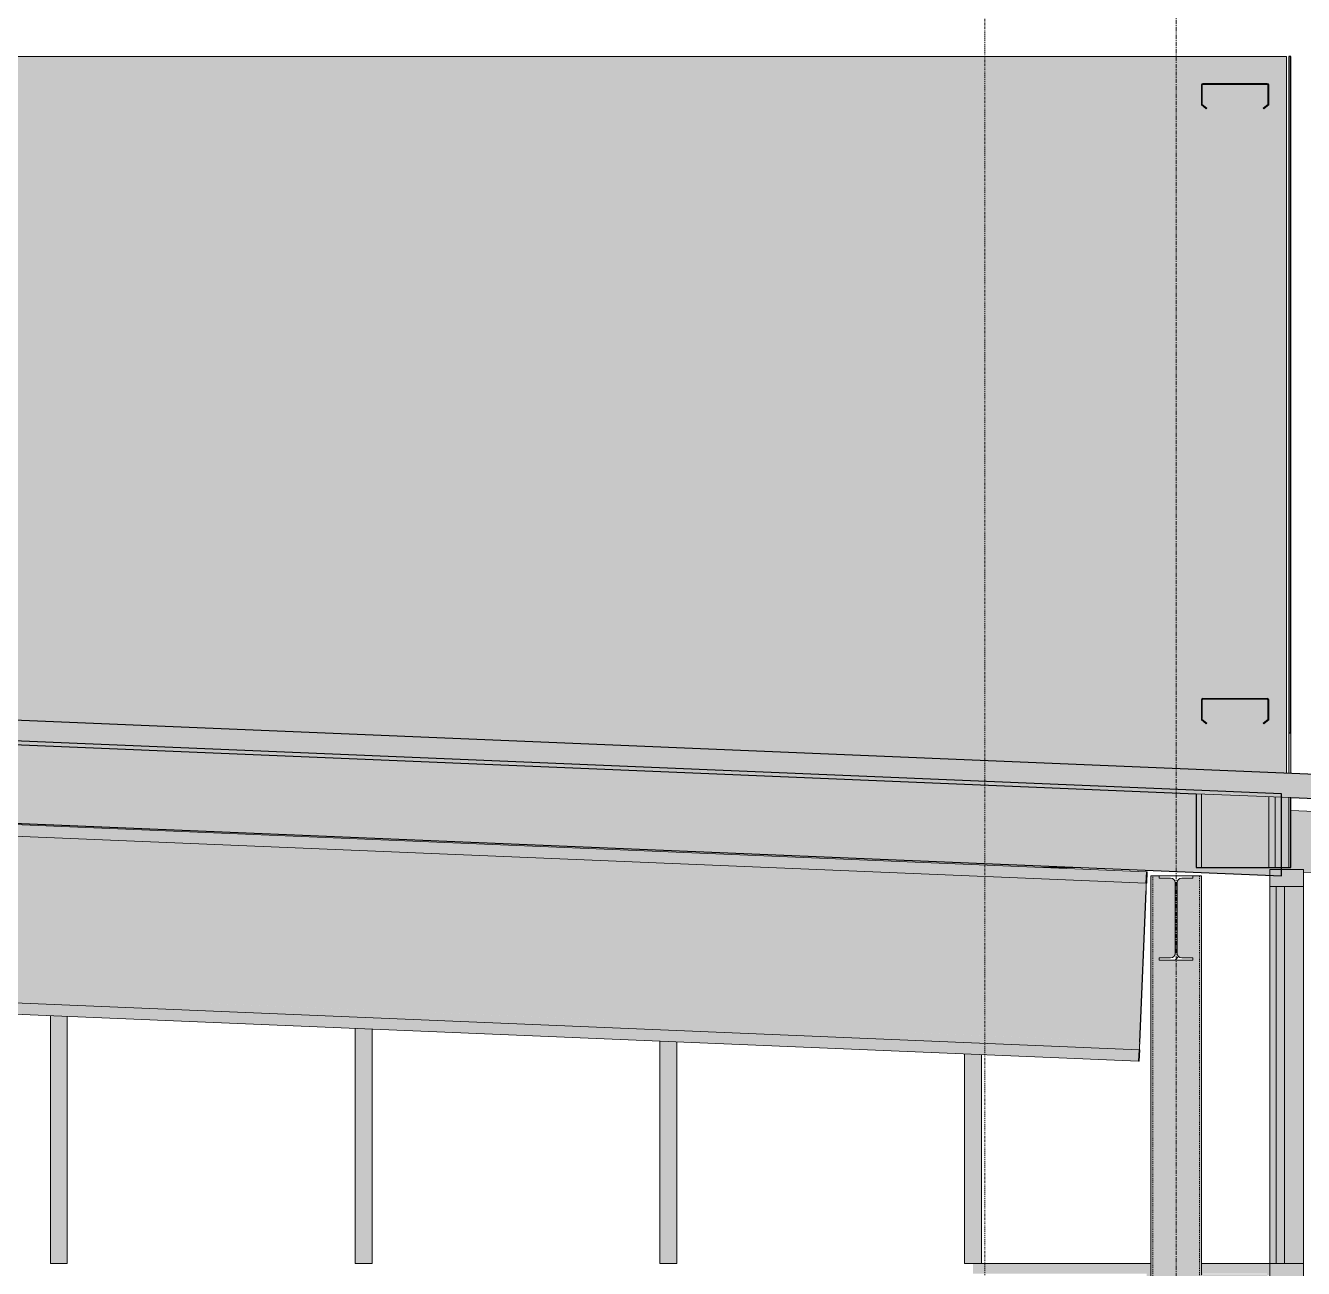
# Model space of a CAD drawing. Header units: inches. Extents: x -27425 to 3657, y -265 to 853.
# Drawn here: x -3643 to -3491.3, y 97.4 to 244.9 of the extents above; entities that cross this region are included whole.
import ezdxf

# ---------------------------------------------------------------- set-up
doc = ezdxf.new("R2010")
doc.units = ezdxf.units.IN
doc.header["$MEASUREMENT"] = 0
for name, pattern in [('Dash Dot 3_16_', [0.3125, 0.1875, -0.0625, 0, -0.0625]), ('Grid Line 1_2_', [0.875, 0.5, -0.125, 0.125, -0.125]), ('Hidden 1_8_', [0.1875, 0.125, -0.0625])]:
    doc.linetypes.add(name, pattern=pattern)
for name, color, linetype, lineweight in [('A-ANNO-SYMB', 150, 'Continuous', 9), ('A-CLNG', 13, 'Continuous', 9), ('A-GLAZ-CURT', 52, 'Continuous', 9), ('A-GLAZ-CWMG', 51, 'Continuous', 9), ('A-ROOF', 132, 'Continuous', 9), ('A-WALL', 113, 'Continuous', 9), ('A-WALL-PATT', 111, 'Continuous', 25), ('L-SITE-WALL', 31, 'Continuous', 9), ('S-BEAM', 12, 'Continuous', 9), ('S-COLS', 52, 'Continuous', 9), ('S-GRID', 1, 'Continuous', 9)]:
    doc.layers.add(name, color=color, linetype=linetype, lineweight=lineweight)

# ---------------------------------------------------------------- blocks, each defined once
blk = doc.blocks.new('HSS-Hollow Structural Section-Column - HSS6X6X1_4-V32-Section 8')
at = {"layer": 'S-COLS'}
for points in [[(-22075.41, 0), (-22075.17, 0), (-22075.17, 144), (-22075.64, 144), (-22075.58, 0)], [(-22070.11, 0), (-22070.11, 144), (-22070.64, 144), (-22070.64, 143.73), (-22071.98, 143.73), (-22072.38, 143.54), (-22072.53, 143.19), (-22072.53, 134.81), (-22072.37, 134.43), (-22071.98, 134.27), (-22070.64, 134.27), (-22070.64, 134), (-22074.64, 134), (-22074.64, 134.27), (-22073.3, 134.27), (-22072.91, 134.43), (-22072.76, 134.81), (-22072.83, 143.38), (-22072.91, 143.57), (-22073.3, 143.73), (-22074.64, 143.73), (-22074.64, 144), (-22075.17, 144), (-22075.17, 0)], [(-22069.87, 0), (-22069.64, 0), (-22069.7, 144), (-22070.11, 144), (-22070.11, 0)]]:
    blk.add_hatch(color=256, dxfattribs=at).paths.add_polyline_path(points, flags=0)
for p, q in [((-22075.64, 144), (-22075.64, 0)), ((-22075.17, 144), (-22075.64, 144)), ((-22074.64, 144), (-22075.17, 144)), ((-22070.11, 144), (-22070.64, 144)), ((-22069.64, 144), (-22070.11, 144)), ((-22069.64, 96.62), (-22069.64, 144)), ((-22069.64, 48.37), (-22069.64, 94.25)), ((-22069.64, 0), (-22069.64, 46))]:
    blk.add_line(p, q, dxfattribs=at)
at = {"layer": 'S-COLS', "linetype": 'Hidden 1_8_'}
for p, q in [((-22075.41, 0), (-22075.41, 144)), ((-22069.87, 144), (-22069.87, 0))]:
    blk.add_line(p, q, dxfattribs=at)
blk = doc.blocks.new('W-Wide Flange - W21X166-948457-Section 8')
at = {"layer": 'S-BEAM'}
h = blk.add_hatch(color=256, dxfattribs=at)
h.paths.add_polyline_path([(-22076.22, 143.13), (-22076.16, 144.49), (-22649.94, 168.4), (-22649.94, 167.04), (-22078.55, 143.23)], flags=0)
h.paths.add_polyline_path([(-22673.94, 168.04), (-22673.94, 169.4), (-22792.98, 174.36), (-22793.04, 173), (-22674.69, 168.07)], flags=0)
for points in [[(-22076.22, 142.24), (-22076.22, 143.13), (-22556, 163.06), (-22508.53, 160.88), (-22482.49, 159.52), (-22473.25, 158.91), (-22470.82, 158.68), (-22076.96, 142.27)], [(-22076.97, 124.26), (-22076.22, 142.24), (-22470.82, 158.68), (-22471.57, 140.7), (-22076.98, 124.26)], [(-22077.01, 123.37), (-22077.01, 124.26), (-22471.57, 140.7), (-22475.97, 140.65), (-22497.32, 141.25), (-22532.13, 142.47), (-22567.1, 143.82), (-22529.97, 142.24), (-22077.04, 123.37)]]:
    blk.add_hatch(color=256, dxfattribs=at).paths.add_polyline_path(points, flags=0)
h = blk.add_hatch(color=256, dxfattribs=at)
h.paths.add_polyline_path([(-22077.1, 122.01), (-22077.04, 123.37), (-22654.07, 147.41), (-22654.7, 146.08), (-22078.55, 122.07)], flags=0)
h.paths.add_polyline_path([(-22684.03, 147.3), (-22682.3, 148.59), (-22793.39, 153.22), (-22793.39, 153.07), (-22793.52, 153.07), (-22793.45, 151.86), (-22684.97, 147.34)], flags=0)
for p, q in [((-22076.22, 143.13), (-22649.94, 167.04)), ((-22076.16, 144.49), (-22236.38, 151.17)), ((-22654.07, 147.41), (-22077.04, 123.37)), ((-22077.1, 122.01), (-22654.7, 146.08)), ((-22076.16, 144.49), (-22076.22, 143.13)), ((-22076.08, 144.49), (-22076.16, 144.49)), ((-22076.13, 143.13), (-22076.08, 144.49)), ((-22076.22, 143.13), (-22076.19, 143.13)), ((-22076.17, 143.13), (-22076.13, 143.13)), ((-22076.22, 142.24), (-22076.97, 124.26)), ((-22076.96, 124.26), (-22076.21, 142.24)), ((-22077.04, 123.37), (-22077.1, 122.01)), ((-22077.01, 123.37), (-22077.04, 123.37)), ((-22077.01, 122.01), (-22076.96, 123.37)), ((-22076.96, 123.37), (-22076.99, 123.37)), ((-22077.1, 122.01), (-22077.01, 122.01))]:
    blk.add_line(p, q, dxfattribs=at)
for centre, start_param, end_param in [((-22076.22, 142.24), 4.712389, 6.283185), ((-22076.21, 142.24), 0, 1.570796), ((-22076.97, 124.26), 3.141593, 4.712389), ((-22076.95, 124.26), 1.570796, 3.141593)]:
    blk.add_ellipse(centre, major_axis=(0.037, 0.889), ratio=0.006902, start_param=start_param, end_param=end_param, dxfattribs=at)
blk = doc.blocks.new('Rectangular Mullion - Rectangular Mullion 1-769423-Section 8')
at = {"layer": 'A-GLAZ-CWMG'}
h = blk.add_hatch(color=256, dxfattribs=at)
h.paths.add_polyline_path([(-22061.52, 96), (-22061.52, 98), (-22069.64, 98), (-22069.64, 96.62), (-22069.53, 96.62), (-22069.53, 96), (-22061.75, 96), (-22061.75, 96.62), (-22061.64, 96.62), (-22061.64, 96)], flags=0)
h.paths.add_polyline_path([(-22075.64, 96), (-22075.64, 98), (-22096.77, 98), (-22096.77, 96.8), (-22076.14, 96.78), (-22076.14, 96)], flags=0)
h.paths.add_polyline_path([(-22061.83, 96.7), (-22069.45, 96.7), (-22069.45, 96.8), (-22061.83, 96.8)], flags=0)
for p, q in [((-22075.64, 98), (-22096.77, 98)), ((-22061.52, 98), (-22069.64, 98)), ((-22076.14, 96), (-22075.64, 96)), ((-22069.53, 96), (-22061.75, 96)), ((-22061.64, 96), (-22061.52, 96))]:
    blk.add_line(p, q, dxfattribs=at)
blk = doc.blocks.new('Rectangular Mullion - Rectangular Mullion 1-V40-Section 8')
at = {"layer": 'A-GLAZ-CWMG'}
blk.add_hatch(color=256, dxfattribs=at).paths.add_polyline_path([(-22204.33, 98), (-22204.33, 127.31), (-22206.33, 127.39), (-22206.33, 98)], flags=0)
for p, q in [((-22206.33, 127.39), (-22206.33, 98)), ((-22204.33, 98), (-22204.33, 127.31)), ((-22204.33, 98), (-22206.33, 98))]:
    blk.add_line(p, q, dxfattribs=at)
blk = doc.blocks.new('Rectangular Mullion - Rectangular Mullion 1-V41-Section 8')
at = {"layer": 'A-GLAZ-CWMG'}
blk.add_hatch(color=256, dxfattribs=at).paths.add_polyline_path([(-22168.14, 98), (-22168.14, 125.8), (-22170.14, 125.89), (-22170.14, 98)], flags=0)
for p, q in [((-22170.14, 125.89), (-22170.14, 98)), ((-22168.14, 98), (-22168.14, 125.8)), ((-22168.14, 98), (-22170.14, 98))]:
    blk.add_line(p, q, dxfattribs=at)
blk = doc.blocks.new('Rectangular Mullion - Rectangular Mullion 1-V42-Section 8')
at = {"layer": 'A-GLAZ-CWMG'}
blk.add_hatch(color=256, dxfattribs=at).paths.add_polyline_path([(-22131.95, 98), (-22131.95, 124.3), (-22133.95, 124.38), (-22133.95, 98)], flags=0)
for p, q in [((-22133.95, 124.38), (-22133.95, 98)), ((-22131.95, 98), (-22131.95, 124.3)), ((-22131.95, 98), (-22133.95, 98))]:
    blk.add_line(p, q, dxfattribs=at)
blk = doc.blocks.new('Rectangular Mullion - Rectangular Mullion 1-V43-Section 8')
at = {"layer": 'A-GLAZ-CWMG'}
blk.add_hatch(color=256, dxfattribs=at).paths.add_polyline_path([(-22097.77, 98), (-22095.77, 98), (-22095.77, 122.79), (-22097.77, 122.87), (-22097.77, 122.01)], flags=0)
for p, q in [((-22097.77, 122.87), (-22097.77, 98)), ((-22095.77, 98), (-22095.77, 122.79)), ((-22095.77, 98), (-22097.77, 98))]:
    blk.add_line(p, q, dxfattribs=at)
blk = doc.blocks.new('System Panel - Glazed-827487-Section 8')
at = {"layer": 'A-GLAZ-CURT', "transparency": 33554649}
blk.add_hatch(color=256, dxfattribs=at).paths.add_polyline_path([(-22060.77, 98), (-22059.77, 98), (-22059.77, 142.75), (-22060.77, 142.75), (-22060.77, 113.88)], flags=0)
at = {"layer": 'A-GLAZ-CURT'}
for p, q in [((-22059.77, 142.75), (-22060.77, 142.75)), ((-22060.77, 142.75), (-22060.77, 98)), ((-22060.77, 142.75), (-22059.77, 142.75)), ((-22060.77, 142.75), (-22060.77, 98)), ((-22059.77, 98), (-22059.77, 142.75)), ((-22059.77, 98), (-22059.77, 142.75)), ((-22060.77, 98), (-22059.77, 98)), ((-22060.77, 98), (-22059.77, 98))]:
    blk.add_line(p, q, dxfattribs=at)
blk = doc.blocks.new('Rectangular Mullion - Rectangular Mullion 1-769172-Section 8')
at = {"layer": 'A-GLAZ-CWMG'}
blk.add_hatch(color=256, dxfattribs=at).paths.add_polyline_path([(-22057.52, 142.75), (-22057.52, 144.75), (-22061.52, 144.75), (-22061.52, 142.75), (-22061.27, 142.75)], flags=0)
at = {"layer": 'A-GLAZ-CWMG', "lineweight": 13}
for p, q in [((-22057.52, 144.75), (-22061.52, 144.75)), ((-22061.52, 144.75), (-22061.52, 142.75)), ((-22057.52, 142.75), (-22057.52, 144.75)), ((-22061.52, 142.75), (-22057.52, 142.75))]:
    blk.add_line(p, q, dxfattribs=at)
blk = doc.blocks.new('Rectangular Mullion - Rectangular Mullion 1-775436-Section 8')
at = {"layer": 'A-GLAZ-CWMG'}
blk.add_hatch(color=256, dxfattribs=at).paths.add_polyline_path([(-22057.52, 96), (-22057.52, 98), (-22061.52, 98), (-22061.52, 96), (-22061.27, 96)], flags=0)
at = {"layer": 'A-GLAZ-CWMG', "lineweight": 13}
for p, q in [((-22057.52, 98), (-22061.52, 98)), ((-22061.52, 98), (-22061.52, 96)), ((-22057.52, 96), (-22057.52, 98)), ((-22061.52, 96), (-22057.52, 96))]:
    blk.add_line(p, q, dxfattribs=at)
blk = doc.blocks.new('Rectangular Mullion - Rectangular Mullion 1-827484-Section 8')
at = {"layer": 'A-GLAZ-CWMG'}
h = blk.add_hatch(color=256, dxfattribs=at)
h.paths.add_polyline_path([(-22061.27, 98), (-22060.77, 98), (-22060.77, 142.75), (-22061.52, 142.75), (-22061.52, 98)], flags=0)
h.paths.add_polyline_path([(-22059.77, 98), (-22057.52, 98), (-22057.52, 142.75), (-22059.77, 142.75), (-22059.77, 113.88)], flags=0)
blk.add_hatch(color=256, dxfattribs=at).paths.add_polyline_path([(-22059.77, 98), (-22059.77, 142.75), (-22060.77, 142.75), (-22060.77, 98)], flags=0)
for p, q in [((-22061.52, 142.75), (-22061.52, 98)), ((-22061.27, 142.75), (-22060.77, 142.75)), ((-22060.77, 142.75), (-22059.77, 142.75)), ((-22059.77, 142.75), (-22057.52, 142.75)), ((-22057.52, 142.75), (-22057.52, 98)), ((-22060.77, 98), (-22061.27, 98)), ((-22059.77, 98), (-22060.77, 98)), ((-22057.52, 98), (-22059.77, 98))]:
    blk.add_line(p, q, dxfattribs=at)
blk = doc.blocks.new('Dimension Lumber - 2x8-948138-Section 8')
at = {"layer": 'S-BEAM'}
blk.add_hatch(color=256, dxfattribs=at).paths.add_polyline_path([(-21976.68, 141.1), (-21976.38, 148.34), (-22059.02, 151.78), (-22059.02, 145), (-22060.14, 145), (-22060.14, 144.75), (-22057.52, 144.75), (-22057.52, 144.46), (-22009.43, 142.46)], flags=0)
for p, q in [((-22059.02, 151.78), (-21976.38, 148.34)), ((-21976.38, 148.34), (-21976.68, 141.1)), ((-22057.52, 144.46), (-21976.68, 141.1))]:
    blk.add_line(p, q, dxfattribs=at)
blk = doc.blocks.new('Girt_C - 8_D-948458-Section 8')
at = {"layer": 'S-BEAM', "lineweight": 15}
for p, q in [((-22069.64, 237.89), (-22069.64, 235.52)), ((-22069.53, 235.57), (-22069.53, 237.89)), ((-22061.83, 238.07), (-22069.45, 238.07)), ((-22069.45, 237.96), (-22061.83, 237.96)), ((-22061.75, 237.89), (-22061.75, 235.57)), ((-22061.64, 235.52), (-22061.64, 237.89)), ((-22069.64, 235.52), (-22069.07, 235.04)), ((-22069, 235.12), (-22069.53, 235.57)), ((-22061.75, 235.57), (-22062.29, 235.12)), ((-22062.21, 235.04), (-22061.64, 235.52)), ((-22069.07, 235.04), (-22069, 235.12)), ((-22062.29, 235.12), (-22062.21, 235.04))]:
    blk.add_line(p, q, dxfattribs=at)
for centre, radius, start, end in [((-22069.45, 237.89), 0.188, 90, 180), ((-22069.45, 237.89), 0.0782, 90, 177.8773), ((-22061.83, 237.89), 0.188, 0, 90), ((-22061.83, 237.89), 0.0782, 3.0424, 90)]:
    blk.add_arc(centre, radius, start, end, dxfattribs=at)
blk = doc.blocks.new('Girt_C - 8_D-947124-Section 8')
at = {"layer": 'S-BEAM', "lineweight": 15}
for p, q in [((-22069.64, 164.89), (-22069.64, 162.52)), ((-22069.53, 162.57), (-22069.53, 164.89)), ((-22061.83, 165.07), (-22069.45, 165.07)), ((-22069.45, 164.96), (-22061.83, 164.96)), ((-22061.75, 164.89), (-22061.75, 162.57)), ((-22061.64, 162.52), (-22061.64, 164.89)), ((-22069.64, 162.52), (-22069.07, 162.04)), ((-22069, 162.12), (-22069.53, 162.57)), ((-22061.75, 162.57), (-22062.29, 162.12)), ((-22062.21, 162.04), (-22061.64, 162.52)), ((-22069.07, 162.04), (-22069, 162.12)), ((-22062.29, 162.12), (-22062.21, 162.04))]:
    blk.add_line(p, q, dxfattribs=at)
for centre, radius, start, end in [((-22069.45, 164.89), 0.188, 90, 180), ((-22069.45, 164.89), 0.0782, 90, 177.8773), ((-22061.83, 164.89), 0.188, 0, 90), ((-22061.83, 164.89), 0.0782, 3.0424, 90)]:
    blk.add_arc(centre, radius, start, end, dxfattribs=at)
blk = doc.blocks.new('W-Wide Flange - W10X15-946479-Section 8')
at = {"layer": 'S-BEAM'}
h = blk.add_hatch(dxfattribs=at)
h.set_pattern_fill('FP_6', color=256, style=0, pattern_type=2)
h.set_pattern_definition([(45, (-44662.207, 71.503), (-19.00703, 19.00703), []), (45, (-44662.207, 100.303), (-19.00703, 19.00703), [])])
h.paths.add_polyline_path([(-22070.64, 134), (-22070.64, 134.27), (-22071.98, 134.27), (-22072.37, 134.43), (-22072.53, 134.81), (-22072.53, 143.19), (-22072.37, 143.57), (-22071.98, 143.73), (-22070.64, 143.73), (-22070.64, 144), (-22074.64, 144), (-22074.64, 143.73), (-22073.3, 143.73), (-22072.91, 143.57), (-22072.76, 143.19), (-22072.76, 134.81), (-22072.91, 134.43), (-22073.3, 134.27), (-22074.64, 134.27), (-22074.64, 134)], flags=0)
at = {"layer": 'S-BEAM', "lineweight": 15}
for p, q in [((-22070.64, 144), (-22074.64, 144)), ((-22074.64, 144), (-22074.64, 143.73)), ((-22074.64, 143.73), (-22073.3, 143.73)), ((-22072.76, 143.19), (-22072.76, 134.81)), ((-22072.53, 134.81), (-22072.53, 143.19)), ((-22071.98, 143.73), (-22070.64, 143.73)), ((-22070.64, 143.73), (-22070.64, 144)), ((-22073.3, 134.27), (-22074.64, 134.27)), ((-22074.64, 134.27), (-22074.64, 134)), ((-22074.64, 134), (-22070.64, 134)), ((-22070.64, 134.27), (-22071.98, 134.27)), ((-22070.64, 134), (-22070.64, 134.27))]:
    blk.add_line(p, q, dxfattribs=at)
for centre, start, end in [((-22073.3, 143.19), 0, 90), ((-22071.98, 143.19), 90, 180), ((-22073.3, 134.81), 270, 0), ((-22071.98, 134.81), 180, 270)]:
    blk.add_arc(centre, 0.543, start, end, dxfattribs=at)

msp = doc.modelspace()

# ---------------------------------------------------------------- hatches: boundary and pattern name
at = {"layer": 'A-CLNG'}
msp.add_hatch(color=256, dxfattribs=at).paths.add_polyline_path([(-3493.88, 144), (-3493.88, 153.76), (-4232.63, 184.54), (-4232.63, 174.78), (-3495.01, 144.05)], flags=0)
at = {"layer": 'A-ROOF'}
msp.add_hatch(color=256, dxfattribs=at).paths.add_polyline_path([(-3409.88, 149.84), (-3409.88, 152.71), (-4138.63, 183.08), (-4179.44, 183.08), (-4179.44, 184.78), (-4232.57, 186.99), (-4232.57, 184.11), (-3443.17, 151.22)], flags=0)
at = {"layer": 'A-WALL-PATT', "lineweight": 9}
h = msp.add_hatch(dxfattribs=at)
h.set_pattern_fill('FP_7', color=256, style=0, pattern_type=2)
h.set_pattern_definition([(0, (-44662.207, 71.503), (61.44, 15.36), [2.534, -43.546, 2.534, -43.546, -245.76]), (0, (-44662.207, 71.503), (61.44, 15.36), [-92.16, 2.534, -89.626, 2.534, -43.546, -107.52]), (0, (-44662.207, 71.503), (61.44, 15.36), [-230.4, 2.534, -28.186, 2.534, -74.266]), (120, (-44639.167, 79.183), (-44.02215, 45.528601), [2.534, -43.546, 2.534, -43.546, -245.76]), (120, (-44639.167, 79.183), (-44.02215, 45.528601), [-92.16, 2.534, -89.626, 2.534, -43.546, -107.52]), (120, (-44639.167, 79.183), (-44.02215, 45.528601), [-230.4, 2.534, -28.186, 2.534, -74.266]), (240, (-44631.487, 109.903), (-17.41785, -60.888601), [2.534, -43.546, 2.534, -43.546, -245.76]), (240, (-44631.487, 109.903), (-17.41785, -60.888601), [-92.16, 2.534, -89.626, 2.534, -43.546, -107.52]), (240, (-44631.487, 109.903), (-17.41785, -60.888601), [-230.4, 2.534, -28.186, 2.534, -74.266])])
h.paths.add_polyline_path([(-3503.65, 145), (-3503.38, 145), (-3503.38, 153.73), (-3504.01, 153.76), (-3504.01, 145)], flags=0)
at = {"layer": 'L-SITE-WALL', "lineweight": 5}
h = msp.add_hatch(color=256, dxfattribs=at)
h.paths.add_polyline_path([(-4243.76, 0), (-4233.13, 0), (-4233.13, 118.79), (-4243.76, 118.79), (-4243.76, 20.11)], flags=0)
h.paths.add_polyline_path([(-4227.13, 0), (-3892.51, 0), (-3892.51, 137.91), (-4088.44, 146.08), (-4089.65, 143.65), (-4091.94, 139.9), (-4094.58, 136.34), (-4098.3, 132.34), (-4101.23, 129.68), (-4105.02, 126.88), (-4109.42, 124.28), (-4113.76, 122.28), (-4117.93, 120.81), (-4122.95, 119.61), (-4127.48, 118.99), (-4131.68, 118.79), (-4227.13, 118.79), (-4227.13, 6.86)], flags=0)
h.paths.add_polyline_path([(-3909.71, 140.65), (-3905.31, 140.7), (-3904.56, 158.68), (-3909.72, 159.14), (-3927, 160.11), (-3952.17, 161.35), (-4000.02, 163.52), (-4083.68, 167.04), (-4083.75, 165.46), (-4083.96, 161.79), (-4084.74, 156.9), (-4086.04, 152.05), (-4087.46, 148.16), (-4087.81, 147.41), (-3983.15, 143.13), (-3943.07, 141.64), (-3922.59, 140.97)], flags=0)
h.paths.add_polyline_path([(-4203.47, 142.79), (-4131.15, 142.82), (-4127.72, 143.15), (-4124.75, 143.82), (-4121.48, 145.08), (-4118.56, 146.71), (-4117.77, 147.3), (-4227.13, 151.86), (-4227.13, 142.79), (-4220.75, 142.79)], flags=0)
h.paths.add_polyline_path([(-4233.63, 142.79), (-4233.13, 142.79), (-4233.13, 143.58), (-4233.63, 143.57), (-4233.63, 143.19)], flags=0)
h.paths.add_polyline_path([(-3522.13, 145), (-3517.92, 145), (-3670.02, 151.28), (-3670.12, 151.17), (-3581.41, 147.47)], flags=0)
h.paths.add_polyline_path([(-4116.05, 148.59), (-4115.63, 148.99), (-4113.3, 151.4), (-4111.49, 153.82), (-4109.77, 157.04), (-4108.59, 160.34), (-4107.89, 163.87), (-4107.68, 166.79), (-4107.72, 168.04), (-4226.78, 173), (-4226.73, 174.36), (-4212.02, 173.75), (-4212.01, 173.85), (-4232.51, 174.77), (-4232.51, 159.39), (-4243.76, 159.39), (-4243.76, 159.2), (-4227.13, 159.2), (-4227.13, 153.22), (-4117.07, 148.63)], flags=0)
h.paths.add_polyline_path([(-3672.48, 151.26), (-3672.48, 151.37), (-3729.98, 153.76), (-3730.07, 153.66), (-3672.56, 151.27)], flags=0)
h.paths.add_polyline_path([(-3732.43, 153.76), (-3732.43, 153.87), (-3789.91, 156.27), (-3790.01, 156.16), (-3732.51, 153.77)], flags=0)
h.paths.add_polyline_path([(-3493.26, 156.19), (-3493.26, 241.25), (-4063.44, 241.25), (-4063.44, 199.45), (-4063.57, 199.45), (-4063.57, 183.08), (-4083.68, 183.08), (-4083.68, 180.79), (-3493.88, 156.21)], flags=0)
h.paths.add_polyline_path([(-3792.38, 156.26), (-3792.38, 156.37), (-3849.86, 158.77), (-3849.96, 158.66), (-3792.46, 156.26)], flags=0)
h.paths.add_polyline_path([(-3852.33, 158.76), (-3852.33, 158.87), (-3909.81, 161.27), (-3909.91, 161.16), (-3852.41, 158.76)], flags=0)
h.paths.add_polyline_path([(-3912.28, 161.26), (-3912.27, 161.37), (-3969.76, 163.77), (-3969.86, 163.66), (-3912.35, 161.26)], flags=0)
h.paths.add_polyline_path([(-3502.81, 162.04), (-3503.38, 162.57), (-3503.38, 164.89), (-3503.27, 164.89), (-3503.2, 162.5), (-3502.74, 162.12)], flags=0)
h.paths.add_polyline_path([(-3495.96, 162.04), (-3496.03, 162.12), (-3495.49, 162.57), (-3495.49, 164.89), (-3495.38, 164.89), (-3495.38, 162.52), (-3495.57, 162.36)], flags=0)
h.paths.add_polyline_path([(-3972.22, 163.75), (-3972.22, 163.86), (-4029.7, 166.26), (-4029.81, 166.15), (-3972.3, 163.76)], flags=0)
h.paths.add_polyline_path([(-3496.03, 164.96), (-3503.2, 164.96), (-3503.2, 165.07), (-3495.57, 165.07), (-3495.57, 164.96), (-3495.96, 164.96)], flags=0)
h.paths.add_polyline_path([(-4032.17, 166.29), (-4032.17, 166.36), (-4032.17, 166.36)], flags=0)
h.paths.add_polyline_path([(-4032.17, 166.25), (-4032.24, 166.43), (-4083.68, 168.57), (-4083.68, 168.4), (-4032.25, 166.25)], flags=0)
h.paths.add_polyline_path([(-4107.68, 169.4), (-4107.68, 169.57), (-4149.6, 171.26), (-4149.7, 171.15), (-4108.43, 169.43)], flags=0)
h.paths.add_polyline_path([(-4152.07, 171.25), (-4152.07, 171.36), (-4209.55, 173.76), (-4209.65, 173.65), (-4152.15, 171.25)], flags=0)
h.paths.add_polyline_path([(-4107.68, 181.79), (-4107.68, 183.08), (-4138.63, 183.08), (-4116.69, 182.16)], flags=0)
h.paths.add_polyline_path([(-4179.44, 184.78), (-4179.44, 241.25), (-4232.51, 241.25), (-4232.51, 186.99), (-4203.47, 185.78)], flags=0)
h.paths.add_polyline_path([(-3502.81, 235.04), (-3503.38, 235.57), (-3503.38, 237.89), (-3503.27, 237.89), (-3503.2, 235.5), (-3502.74, 235.12)], flags=0)
h.paths.add_polyline_path([(-3495.96, 235.04), (-3496.03, 235.12), (-3495.49, 235.57), (-3495.49, 237.89), (-3495.38, 237.89), (-3495.38, 235.52), (-3495.57, 235.36)], flags=0)
h.paths.add_polyline_path([(-3495.57, 237.96), (-3503.2, 237.96), (-3503.2, 238.07), (-3495.57, 238.07)], flags=0)
at = {"layer": 'L-SITE-WALL'}
for points in [[(-3493.01, 161), (-3492.76, 161), (-3492.76, 241.25), (-3493.01, 241.25), (-3493.01, 170.15)], [(-3493.01, 145), (-3492.76, 145), (-3492.76, 153.29), (-3493.01, 153.3), (-3493.01, 151.4)]]:
    msp.add_hatch(color=256, dxfattribs=at).paths.add_polyline_path(points, flags=0)
at = {"layer": 'L-SITE-WALL', "lineweight": 5}
for points in [[(-3492.76, 156.17), (-3492.76, 161), (-3493.01, 161), (-3493.01, 156.18)], [(-3503.38, 145), (-3495.38, 145), (-3495.38, 153.4), (-3503.38, 153.73), (-3503.38, 151.4)], [(-3494.63, 145), (-3494.63, 153.37), (-3495.38, 153.4), (-3495.38, 145), (-3495.01, 145)], [(-3493.88, 145), (-3493.01, 145), (-3493.01, 153.3), (-3493.88, 153.34), (-3493.88, 151.4)]]:
    msp.add_hatch(color=256, dxfattribs=at).paths.add_polyline_path(points, flags=0)

# ---------------------------------------------------------------- linework, layer by layer
at = {"layer": 'A-ANNO-SYMB', "linetype": 'Dash Dot 3_16_'}
msp.add_line((-3529.08, 248.63), (-3529.08, -13.51), dxfattribs=at)
at = {"layer": 'A-CLNG', "lineweight": 25}
for p, q in [((-3493.88, 153.76), (-4232.63, 184.54)), ((-4232.63, 174.78), (-3493.88, 144)), ((-3493.88, 144), (-3493.88, 153.76))]:
    msp.add_line(p, q, dxfattribs=at)
at = {"layer": 'A-ROOF', "lineweight": 25}
for p, q in [((-4232.57, 184.11), (-3504.01, 153.76)), ((-3409.88, 152.71), (-4138.63, 183.08)), ((-3492.76, 153.29), (-3409.88, 149.84))]:
    msp.add_line(p, q, dxfattribs=at)
at = {"layer": 'A-WALL'}
for p, q in [((-3492.76, 153.29), (-3504.01, 153.76)), ((-3503.38, 145), (-3503.38, 153.73)), ((-3495.38, 145), (-3495.38, 153.4)), ((-3494.63, 145), (-3494.63, 153.37)), ((-3493.01, 145), (-3493.01, 153.3))]:
    msp.add_line(p, q, dxfattribs=at)
at = {"layer": 'L-SITE-WALL'}
for p, q in [((-3493.26, 241.25), (-4063.44, 241.25)), ((-3493.26, 156.19), (-3493.26, 241.25)), ((-3493.01, 156.18), (-3493.01, 161)), ((-3492.76, 161), (-3492.76, 156.17)), ((-3522.13, 145), (-3517.92, 145))]:
    msp.add_line(p, q, dxfattribs=at)
at = {"layer": 'L-SITE-WALL', "lineweight": 25}
for p, q in [((-3492.76, 241.25), (-3493.01, 241.25)), ((-3493.01, 241.25), (-3493.01, 161)), ((-3492.76, 161), (-3492.76, 241.25)), ((-3493.01, 161), (-3492.76, 161)), ((-3504.01, 153.76), (-3504.01, 145)), ((-3492.76, 145), (-3492.76, 153.29)), ((-3504.01, 145), (-3492.76, 145))]:
    msp.add_line(p, q, dxfattribs=at)
at = {"layer": 'S-GRID', "linetype": 'Grid Line 1_2_'}
msp.add_line((-3506.38, -132), (-3506.38, 573.76), dxfattribs=at)

# ---------------------------------------------------------------- block references
at = {"layer": 'A-GLAZ-CURT'}
msp.add_blockref('System Panel - Glazed-827487-Section 8', (18566.26, 0), dxfattribs=at)
at = {"layer": 'A-GLAZ-CWMG'}
for name in ['Rectangular Mullion - Rectangular Mullion 1-769172-Section 8', 'Rectangular Mullion - Rectangular Mullion 1-827484-Section 8', 'Rectangular Mullion - Rectangular Mullion 1-V40-Section 8', 'Rectangular Mullion - Rectangular Mullion 1-V41-Section 8', 'Rectangular Mullion - Rectangular Mullion 1-V42-Section 8', 'Rectangular Mullion - Rectangular Mullion 1-V43-Section 8', 'Rectangular Mullion - Rectangular Mullion 1-769423-Section 8', 'Rectangular Mullion - Rectangular Mullion 1-775436-Section 8']:
    msp.add_blockref(name, (18566.26, 0), dxfattribs=at)
at = {"layer": 'S-BEAM'}
for name in ['Girt_C - 8_D-948458-Section 8', 'W-Wide Flange - W21X166-948457-Section 8', 'Girt_C - 8_D-947124-Section 8', 'Dimension Lumber - 2x8-948138-Section 8', 'W-Wide Flange - W10X15-946479-Section 8']:
    msp.add_blockref(name, (18566.26, 0), dxfattribs=at)
at = {"layer": 'S-COLS'}
msp.add_blockref('HSS-Hollow Structural Section-Column - HSS6X6X1_4-V32-Section 8', (18566.26, 0), dxfattribs=at)

doc.saveas('drawing.dxf')
